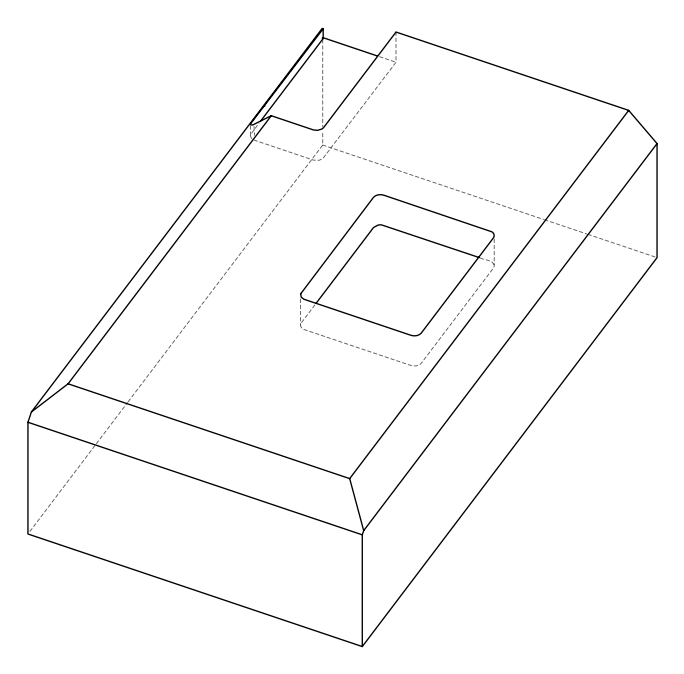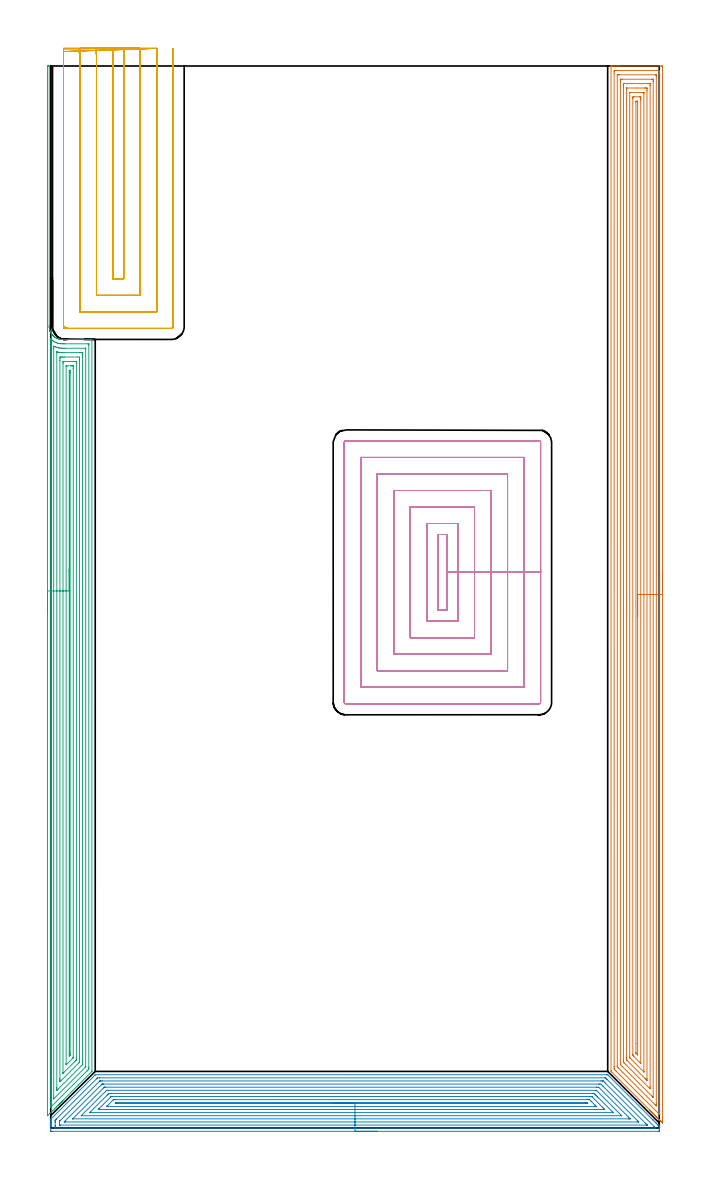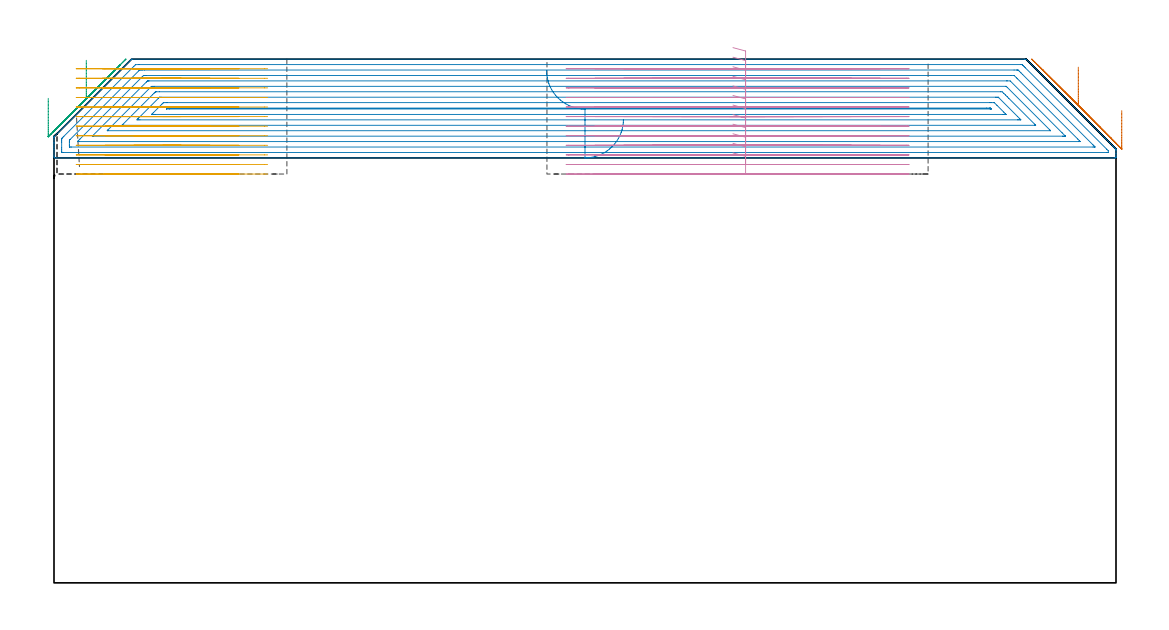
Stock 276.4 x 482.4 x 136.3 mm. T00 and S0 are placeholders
(PLAN: 5 operations, 1 tool changes, 149.8 min)
(1 AREA_MILL | FG_CHAMFER_SURFACE | UGT0205_001 | 34 min | 131676 mm3)
(2 AREA_MILL_1 | FG_CHAMFER_SURFACE_1 | UGT0205_001 | 20.84 min | 86689 mm3)
(3 AREA_MILL_2 | FG_CHAMFER_SURFACE_2 | UGT0205_001 | 23.15 min | 87666 mm3)
(4 MILL_RECTANGULAR_POCKET | POCKET_RECTANGULAR_STRAIGHT | NXT0201_013 | Follow Part, ap 2.5, ae 75% | 42.42 min | 382979 mm3)
(5 MILL_SLOT | SLOT_PARTIAL_RECTANGULAR | NXT0201_013 | Follow Part, ap 2.5, ae 75% | 29.41 min | 205428 mm3)
(TOOL UGT0205_001 | Chamfer Mill 20 x 3 x 45 deg. | D20 FL50 Z2)
(TOOL NXT0201_013 | ENDMILL 10mm | D10 FL30 Z4)
(OP 1 AREA_MILL)
G17 G21 G94 G90
T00 M6
G54
G17 G0 G90 X277.9 Y252.35 S1061 M3
G43 Z146.3 H0
Z122.9
G94 G1 Y252.312 Z122.028 F250.
Y252.198 Z121.164
Y252.009 Z120.312
Y251.747 Z119.48
Y251.413 Z118.674
Y251.01 Z117.9
Y250.542 Z117.164
Y250.01 Z116.472
Y249.421 Z115.829
Y248.778 Z115.24
Y248.086 Z114.708
Y247.35 Z114.24
Y246.576 Z113.837
Y245.77 Z113.503
Y244.938 Z113.241
Y244.087 Z113.052
Y243.222 Z112.938
Y242.35 Z112.9
Y2.535
X277.895 Y2.323 Z112.903
X277.893 Y2.318 Z112.904
X277.876 Y2.323 Z112.922
X277.462 Y2.738 Z113.338
X277.327 Y2.872 Z113.47
X277.281 Y2.919 Z113.518
X277.077 Y3.123 Z113.722
X277.03 Y3.169 Z113.767
X276.983 Y3.217 Z113.816
X276.781 Y3.418 Z114.018
X276.733 Y3.465 Z114.064
X276.685 Y3.514 Z114.114
X276.486 Y3.714 Z114.313
X276.437 Y3.762 Z114.36
X276.387 Y3.812 Z114.412
X276.19 Y4.009 Z114.609
X276.14 Y4.059 Z114.657
X276.09 Y4.11 Z114.709
X275.894 Y4.305 Z114.905
X275.843 Y4.355 Z114.954
X275.792 Y4.408 Z115.007
X275.599 Y4.601 Z115.2
X275.547 Y4.652 Z115.25
X275.494 Y4.706 Z115.305
X275.303 Y4.896 Z115.496
X275.25 Y4.949 Z115.547
X275.196 Y5.003 Z115.603
X275.007 Y5.192 Z115.791
X274.953 Y5.245 Z115.844
X274.898 Y5.301 Z115.901
X274.712 Y5.488 Z116.087
X274.656 Y5.542 Z116.14
X274.601 Y5.599 Z116.198
X274.416 Y5.783 Z116.383
X274.36 Y5.839 Z116.437
X274.303 Y5.897 Z116.496
X274.121 Y6.079 Z116.678
X274.063 Y6.136 Z116.734
X274.005 Y6.195 Z116.794
X273.825 Y6.375 Z116.974
X273.766 Y6.432 Z117.03
X273.707 Y6.492 Z117.092
X273.529 Y6.67 Z117.27
X273.47 Y6.729 Z117.327
X273.409 Y6.79 Z117.39
X273.234 Y6.966 Z117.565
X273.173 Y7.026 Z117.624
X273.112 Y7.088 Z117.687
X272.941 Y7.258 Z117.858
X272.876 Y7.322 Z117.92
X272.814 Y7.386 Z117.985
X272.642 Y7.557 Z118.157
X272.579 Y7.619 Z118.217
X272.516 Y7.684 Z118.283
X272.347 Y7.853 Z118.452
X272.283 Y7.916 Z118.514
X272.218 Y7.981 Z118.581
X272.051 Y8.148 Z118.748
X271.986 Y8.212 Z118.811
X254.689 Y25.51 Z136.11
X254.563 Y25.638 Z136.236
X254.506 Y25.699 Z136.292
X254.5 Y26.147 Z136.3
Y482.228
X254.503 Y482.39 Z136.288
X254.547 Y482.394 Z136.244
X254.941 Y482.4 Z135.858
X255.278 Z135.522
X255.963 Z134.832
X257.196 Z133.601
X257.744 Z133.051
X258.36 Z132.435
X277.327 Z113.471
X277.602 Y482.398 Z113.195
X277.892 Y482.39 Z112.906
X277.899 Y482.1 Z112.899
X277.9 Y242.35 Z112.9
X276.486 Z114.314
X276.485 Y6.443 Z114.315
X276.484 Y6.394 Z114.316
X276.479 Y6.296 Z114.321
X276.471 Y6.19 Z114.329
X276.437 Y6.221 Z114.363
X276.159 Y6.492 Z114.641
X268.563 Y14.086 Z122.237
X256.853 Y25.797 Z133.947
X256.505 Y26.147 Z134.295
X255.963 Y26.698 Z134.837
X255.921 Y27.041 Z134.879
X255.918 Y27.086 Z134.882
X255.914 Y27.934 Z134.886
Y27.983
Y479.15
X255.918 Y479.994 Z134.882
X255.92 Y480.037 Z134.88
X255.963 Y480.39 Z134.837
X256.452 Y480.398 Z134.348
X256.853 Y480.399 Z133.947
X257.34 Y480.4 Z133.46
X275.547 Y480.399 Z115.253
X276.035 Y480.397 Z114.765
X276.437 Y480.39 Z114.363
X276.479 Y479.994 Z114.321
X276.482 Y479.949 Z114.318
X276.486 Y479.101 Z114.314
Y479.052
Y242.35
X275.072 Z115.728
X275.071 Y10.959 Z115.729
X275.07 Y10.544 Z115.73
X275.066 Y10.066 Z115.734
X275.065 Y10.049 Z115.735
X275.039 Y10.066 Z115.761
X274.656 Y10.444 Z116.144
X259.793 Y25.306 Z131.007
X257.744 Y27.355 Z133.056
X257.455 Y27.645 Z133.345
X257.384 Y27.719 Z133.416
X257.349 Y27.758 Z133.451
X257.335 Y27.776 Z133.465
X257.334 Y27.796 Z133.466
X257.331 Y27.934 Z133.469
X257.329 Y28.35 Z133.471
Y478.208
X257.33 Y478.312 Z133.47
X257.333 Y478.363 Z133.467
X257.335 Y478.382 Z133.465
X257.361 Y478.39 Z133.439
X257.554 Y478.398 Z133.246
X257.744 Y478.399 Z133.056
X258.442 Y478.4 Z132.358
X274.656 Y478.399 Z116.144
X274.848 Y478.397 Z115.952
X274.976 Y478.392 Z115.824
X275.065 Y478.387 Z115.735
X275.067 Y478.346 Z115.733
X275.069 Y478.208 Z115.731
X275.071 Y477.791 Z115.729
X275.072 Y242.35 Z115.728
X273.657 Z117.143
Y14.199
X273.656 Y14.033 Z117.144
X273.655 Y13.949 Z117.145
X273.652 Y13.911 Z117.148
X273.651 Y13.909 Z117.149
X273.637 Y13.921 Z117.163
X273.016 Y14.533 Z117.784
X272.876 Y14.672 Z117.924
X259.615 Y27.934 Z131.185
X259.524 Y28.027 Z131.276
X258.75 Y28.827 Z132.05
X258.743 Y29.611 Z132.057
Y29.721
Y475.527
X258.745 Y476.309 Z132.055
X258.747 Y476.363 Z132.053
X258.749 Y476.385 Z132.051
X258.764 Y476.39 Z132.036
X258.872 Y476.394 Z131.928
X259.089 Y476.398 Z131.711
X259.524 Y476.4 Z131.276
X272.876 Z117.924
X273.319 Y476.398 Z117.481
X273.53 Y476.395 Z117.27
X273.634 Y476.39 Z117.166
X273.651 Y476.387 Z117.149
X273.653 Y476.37 Z117.147
X273.655 Y476.331 Z117.145
X273.657 Y475.637 Z117.143
Y475.527
Y242.35
X272.243 Z118.557
Y18.742
X272.241 Y18.107 Z118.559
X272.239 Y17.853 Z118.561
X272.237 Y17.781 Z118.563
X272.082 Y17.923 Z118.718
X271.986 Y18.014 Z118.814
X271.892 Y18.107 Z118.908
X261.171 Y28.827 Z129.629
X260.414 Y29.587 Z130.386
X260.284 Y29.721 Z130.516
X260.164 Y29.855 Z130.636
X260.161 Y29.974 Z130.639
X260.158 Y30.614 Z130.642
X260.157 Y30.872 Z130.643
Y473.105
X260.158 Y473.741 Z130.642
X260.16 Y473.996 Z130.64
X260.164 Y474.256 Z130.636
X260.174 Y474.39 Z130.626
X260.25 Y474.393 Z130.55
X260.414 Y474.397 Z130.386
X260.648 Y474.4 Z130.152
X271.329 Z119.471
X271.986 Y474.398 Z118.814
X272.224 Y474.395 Z118.576
X272.237 Y474.384 Z118.563
X272.239 Y474.38 Z118.561
X272.243 Y473.741 Z118.557
Y473.483
Y242.35
X270.829 Z119.971
Y22.574
X270.827 Y21.95 Z119.973
X270.823 Y21.68 Z119.977
X270.822 Y21.644 Z119.978
X270.815 Z119.985
X270.772 Y21.68 Z120.028
X270.206 Y22.242 Z120.594
X269.874 Y22.574 Z120.926
X261.834 Y30.614 Z128.966
X261.714 Y30.739 Z129.086
X261.62 Y30.84 Z129.18
X261.578 Y30.893 Z129.222
X261.577 Y30.928 Z129.223
X261.573 Y31.238 Z129.227
X261.571 Y31.508 Z129.229
Y32.133
Y471.954
X261.572 Y472.267 Z129.228
X261.574 Y472.345 Z129.226
X261.578 Y472.381 Z129.222
X261.581 Y472.39 Z129.219
X261.602 Y472.392 Z129.198
X261.751 Y472.398 Z129.049
X266.201 Y472.4 Z124.599
X269.761 Z121.039
X270.206 Y472.399 Z120.594
X270.655 Y472.397 Z120.145
X270.798 Y472.39 Z120.002
X270.822 Y472.381 Z119.978
X270.824 Y472.333 Z119.976
X270.827 Y472.223 Z119.973
X270.828 Y471.954 Z119.972
X270.829 Y471.328 Z119.971
Y242.35
X269.415 Z121.385
X269.414 Y25.749 Z121.386
X269.413 Y25.616 Z121.387
X269.411 Y25.51 Z121.389
X269.409 Y25.493 Z121.391
X269.408 Z121.392
X269.397 Y25.502 Z121.403
X269.315 Y25.582 Z121.485
X263.39 Y31.508 Z127.41
X263.084 Y31.816 Z127.716
X263.015 Y31.891 Z127.785
X262.999 Y31.909 Z127.801
X262.992 Y31.971 Z127.808
X262.989 Y32.102 Z127.811
X262.986 Y32.301 Z127.814
Y470.167
Y470.265
X262.99 Y470.365 Z127.81
X262.992 Y470.387 Z127.808
X262.999 Y470.391 Z127.801
X263.027 Y470.396 Z127.773
X263.084 Y470.398 Z127.716
X263.743 Y470.4 Z127.057
X269.085 Y470.399 Z121.715
X269.315 Y470.393 Z121.485
X269.391 Y470.39 Z121.409
X269.408 Y470.379 Z121.392
X269.411 Y470.333 Z121.389
X269.413 Y470.267 Z121.387
X269.414 Y470.167 Z121.386
X269.415 Y470.068 Z121.385
Y242.35
X268.001 Z122.799
X268. Y29.721 Z122.8
X267.999 Y29.447 Z122.801
X267.997 Y29.399 Z122.803
X267.994 Y29.365 Z122.806
X267.928 Y29.427 Z122.872
X267.626 Y29.721 Z123.174
X264.865 Y32.482 Z125.935
X264.462 Y32.893 Z126.338
X264.415 Y32.944 Z126.385
X264.407 Y33.015 Z126.393
X264.402 Y33.139 Z126.398
X264.4 Y33.294 Z126.4
Y467.487
X264.402 Y467.952 Z126.398
X264.407 Y468.38 Z126.393
X264.846 Y468.4 Z125.954
X264.865 Z125.935
X267.535 Y468.399 Z123.265
X267.993 Y468.38 Z122.807
X267.998 Y467.915 Z122.802
X268. Y467.487 Z122.8
Y467.02
X268.001 Y242.35 Z122.799
X266.586 Z124.214
X266.585 Y33.412 Z124.215
X266.584 Y33.355 Z124.216
X266.58 Y33.294 Z124.22
X266.573 Y33.232 Z124.227
X266.557 Y33.242 Z124.243
X266.55 Y33.248 Z124.25
X266.502 Y33.294 Z124.298
X266.128 Y33.669 Z124.672
X266.056 Y33.742 Z124.744
X265.911 Y33.893 Z124.889
X265.821 Y33.989 Z124.979
X265.818 Y34.032 Z124.982
X265.815 Y34.128 Z124.985
X265.814 Y38.445 Z124.986
Y466.088
X265.816 Y466.282 Z124.984
X265.82 Y466.377 Z124.98
X265.822 Y466.391 Z124.978
X265.829 Y466.394 Z124.971
X265.851 Y466.397 Z124.949
X265.948 Y466.399 Z124.852
X266.503 Y466.394 Z124.297
X266.567 Y466.39 Z124.233
X266.58 Y466.387 Z124.22
X266.582 Y466.371 Z124.218
X266.584 Y466.325 Z124.216
X266.586 Y466.136 Z124.214
Y242.35
Y241.478 Z124.252
Y240.614 Z124.366
Y239.762 Z124.554
Y238.93 Z124.817
Y238.124 Z125.151
Y237.35 Z125.553
Y236.614 Z126.022
Y235.922 Z126.553
Y235.279 Z127.143
Y234.69 Z127.786
Y234.159 Z128.478
Y233.69 Z129.214
Y233.287 Z129.988
Y232.953 Z130.794
Y232.691 Z131.626
Y232.502 Z132.477
Y232.388 Z133.342
Y232.35 Z134.214
G0 Z146.3
M5
M2
(OP 2 AREA_MILL_1)
G17 G21 G94 G90
T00 M6
G54
G17 G0 G90 X148.2 Y-1.5 S1061 M3
G43 Z146.3 H0
Z120.6
G94 G1 X148.162 Z119.728 F250.
X148.048 Z118.864
X147.859 Z118.012
X147.597 Z117.18
X147.263 Z116.374
X146.86 Z115.6
X146.392 Z114.864
X145.86 Z114.172
X145.271 Z113.529
X144.628 Z112.94
X143.936 Z112.409
X143.2 Z111.94
X142.426 Z111.537
X141.62 Z111.203
X140.788 Z110.941
X139.936 Z110.752
X139.072 Z110.638
X138.2 Z110.6
X0.619 Y-1.499 Z110.601
X0.138 Y-1.494 Z110.603
X0.009 Y-1.491 Z110.605
X0. Y-1.019 Z111.077
Y0.748 Z112.842
Y1.291 Z113.388
Y1.631 Z113.727
Y2.175 Z114.271
Y2.515 Z114.61
Y3.195 Z115.294
Y3.84 Z115.939
X0.001 Y3.944 Z116.043
X0.01 Y3.999 Z116.096
X0.06 Y4.061 Z116.159
X12.209 Y16.209 Z128.308
X19.936 Y23.937 Z136.035
X20.168 Y24.161 Z136.259
X20.19 Y24.178 Z136.277
X20.262 Y24.193 Z136.293
X20.273 Y24.196 Z136.296
X252.553 Y24.2 Z136.3
X253. Y24.196 Z136.288
X253.031 Y24.169 Z136.266
X253.04 Y24.161 Z136.259
X261.972 Y15.228 Z127.327
X273.509 Y3.693 Z115.789
X273.614 Y3.587 Z115.686
X273.697 Y3.503 Z115.603
X273.804 Y3.398 Z115.494
X274.244 Y2.956 Z115.056
X274.687 Y2.515 Z114.611
X274.888 Y2.313 Z114.411
X274.959 Y2.241 Z114.341
X275.571 Y1.631 Z113.727
X275.653 Y1.547 Z113.647
X275.781 Y1.419 Z113.518
X275.865 Y1.337 Z113.433
X275.944 Y1.256 Z113.355
X276.079 Y1.121 Z113.22
X276.16 Y1.042 Z113.138
X276.236 Y0.965 Z113.064
X276.377 Y0.82 Z112.919
X276.396 Y0.793 Z112.891
X276.399 Y0.748 Z112.846
X276.4 Y0.714 Z112.812
Y0.475 Z112.575
Y-0.34 Z111.76
Y-1.019 Z111.076
Y-1.358 Z110.738
X276.397 Y-1.491 Z110.605
X276.228 Y-1.496 Z110.604
X275.985 Y-1.5 Z110.6
X138.2
Y-0.086 Z112.014
X2.354 Y-0.085 Z112.015
X2.017 Y-0.079 Z112.021
X2.01 Y0.03 Z112.13
X2.003 Y0.262 Z112.362
X2.001 Y0.748 Z112.848
X2. Y1.148 Z113.248
Y2.515 Z114.615
Y2.915 Z115.015
X2.004 Y3.398 Z115.498
X2.007 Y3.498 Z115.598
X2.01 Y3.546 Z115.646
X2.039 Y3.58 Z115.68
X2.127 Y3.673 Z115.773
X2.405 Y3.955 Z116.055
X2.569 Y4.12 Z116.22
X20.783 Y22.332 Z134.432
X21.166 Y22.711 Z134.811
X21.232 Y22.771 Z134.871
X22.06 Y22.781 Z134.881
X22.115
X251.711 Y22.785 Z134.885
X251.921 Y22.78 Z134.88
X251.943 Y22.779 Z134.879
X251.988 Y22.75 Z134.85
X252.129 Y22.615 Z134.715
X252.302 Y22.446 Z134.546
X252.553 Y22.197 Z134.297
X252.798 Y21.952 Z134.052
X273.995 Y0.756 Z112.856
X274.39 Y0.357 Z112.457
Y-0.053 Z112.047
X274.381 Y-0.08 Z112.02
X274.362 Y-0.081 Z112.019
X274.311 Y-0.084 Z112.016
X274.205 Y-0.085 Z112.015
X273.995 Y-0.086 Z112.014
X138.2
Y1.328 Z113.428
X4.498 Y1.329 Z113.429
X4.192 Y1.33 Z113.43
X4.09 Y1.332 Z113.432
X4.018 Y1.335 Z113.435
X4.01 Y1.442 Z113.542
X4.003 Y1.631 Z113.731
X4. Y1.821 Z113.921
Y2.515 Z114.615
Y2.704 Z114.804
X4.003 Y2.895 Z114.995
X4.008 Y3.021 Z115.121
X4.015 Y3.104 Z115.204
X4.041 Y3.133 Z115.233
X4.192 Y3.293 Z115.393
X22.06 Y21.16 Z133.26
X22.227 Y21.316 Z133.416
X22.286 Y21.36 Z133.46
X22.356 Y21.362 Z133.462
X22.653 Y21.366 Z133.466
X22.953 Y21.367 Z133.467
X23.545
X249.873 Y21.371 Z133.471
X250.462 Y21.37 Z133.47
X250.767 Y21.367 Z133.467
X250.867 Y21.364 Z133.464
X250.937 Y21.352 Z133.452
X250.995 Y21.297 Z133.397
X251.23 Y21.069 Z133.169
X251.66 Y20.641 Z132.741
X252.116 Y20.185 Z132.285
X270.421 Y1.88 Z113.98
X270.667 Y1.631 Z113.731
X270.905 Y1.384 Z113.484
X270.948 Y1.334 Z113.434
X270.91 Y1.332 Z113.432
X270.829 Y1.33 Z113.43
X270.727 Y1.329 Z113.429
X270.421 Y1.328 Z113.428
X138.2
Y2.743 Z114.843
X6.642
X6.307 Y2.744 Z114.844
X6.221 Y2.745 Z114.845
X6.144 Y2.749 Z114.849
X6.112 Y2.752 Z114.852
X6.131 Y2.773 Z114.873
X6.265 Y2.914 Z115.014
X6.365 Y3.016 Z115.116
X6.747 Y3.398 Z115.498
X22.953 Y19.604 Z131.704
X23.249 Y19.893 Z131.993
X23.292 Y19.931 Z132.031
X23.316 Y19.946 Z132.046
X23.353 Y19.948 Z132.048
X23.517 Y19.951 Z132.051
X23.847 Y19.953 Z132.053
X24.081
X248.98 Y19.956 Z132.056
X249.212
X249.873 Y19.95 Z132.05
X250.543 Y19.302 Z131.402
X250.767 Y19.083 Z131.183
X266.452 Y3.398 Z115.498
X266.848 Y3. Z115.1
X267.057 Y2.782 Z114.882
X267.077 Y2.749 Z114.849
X267.01 Y2.747 Z114.847
X266.848 Y2.745 Z114.845
X266.617 Y2.743 Z114.843
X138.2
Y4.157 Z116.257
X10.319
X10.067 Y4.16 Z116.26
X9.996 Y4.163 Z116.263
X9.973 Y4.165 Z116.265
X9.978 Y4.172 Z116.272
X10.022 Y4.221 Z116.321
X10.08 Y4.282 Z116.382
X24.033 Y18.234 Z130.334
X24.222 Y18.418 Z130.518
X24.327 Y18.517 Z130.617
X24.354 Y18.532 Z130.632
X24.415 Y18.535 Z130.635
X24.496 Y18.537 Z130.637
X24.618 Y18.539 Z130.639
X24.74
X247.961 Y18.542 Z130.642
X248.087
X248.861 Y18.536 Z130.636
X248.98 Y18.422 Z130.522
X262.381 Y5.021 Z117.121
X263.116 Y4.282 Z116.382
X263.218 Y4.175 Z116.275
X263.225 Y4.168 Z116.268
X263.188 Y4.164 Z116.264
X263.054 Y4.16 Z116.26
X262.886 Y4.158 Z116.258
X262.633 Y4.157 Z116.257
X262.507
X138.2
Y5.571 Z117.671
X14.019 Y5.572 Z117.672
X13.941 Y5.574 Z117.674
X13.845 Y5.578 Z117.678
X13.907 Y5.653 Z117.753
X13.95 Y5.701 Z117.801
X14.019 Y5.772 Z117.872
X24.9 Y16.651 Z128.751
X25.27 Y17.011 Z129.111
X25.399 Y17.118 Z129.218
X25.633 Y17.121 Z129.221
X26.049 Y17.124 Z129.224
X247.724 Y17.128 Z129.228
X247.784 Y17.125 Z129.225
X247.81 Y17.122 Z129.222
X247.859 Y17.081 Z129.181
X248.087 Y16.865 Z128.965
X259.18 Y5.771 Z117.871
X259.294 Y5.652 Z117.752
X259.363 Y5.575 Z117.675
X259.358 Y5.574 Z117.674
X259.289 Y5.572 Z117.672
X138.2 Y5.571 Z117.671
Y6.985 Z119.085
X18.432 Y6.986 Z119.086
X17.738 Y6.992 Z119.092
X17.704 Y6.996 Z119.096
X17.726 Y7.022 Z119.122
X17.778 Y7.078 Z119.178
X17.858 Y7.161 Z119.261
X17.958 Y7.261 Z119.361
X25.633 Y14.936 Z127.036
X26.053 Y15.353 Z127.453
X26.213 Y15.51 Z127.61
X26.344 Y15.634 Z127.734
X26.427 Y15.704 Z127.804
X26.527 Y15.708 Z127.808
X26.586 Y15.709 Z127.809
X27.42 Y15.71 Z127.81
X246.354 Y15.714 Z127.814
X246.768 Y15.707 Z127.807
X247.193 Y15.302 Z127.402
X247.617 Y14.884 Z126.984
X248.087 Y14.416 Z126.516
X248.502 Y14.001 Z126.101
X255.234 Y7.269 Z119.369
X255.412 Y7.086 Z119.186
X255.479 Y7.015 Z119.115
X255.499 Y6.992 Z119.092
X255.477 Y6.99 Z119.09
X255.396 Y6.988 Z119.088
X255.234 Y6.986 Z119.086
X255.18 Y6.985 Z119.085
X138.2
Y8.4 Z120.5
X22.363
X22.06 Y8.401 Z120.501
X21.757 Y8.404 Z120.504
X21.573 Y8.406 Z120.506
X21.746 Y8.592 Z120.692
X21.848 Y8.699 Z120.799
X21.953 Y8.806 Z120.906
X22.06 Y8.913 Z121.013
X27.148 Y14.001 Z126.101
X27.285 Y14.134 Z126.234
X27.42 Y14.264 Z126.364
X27.461 Y14.289 Z126.389
X27.495 Y14.292 Z126.392
X27.569 Y14.294 Z126.394
X27.717 Y14.296 Z126.396
X28.015
X245.104 Y14.3 Z126.4
X245.406 Y14.298 Z126.398
X245.709 Y14.295 Z126.395
X245.745 Y14.293 Z126.393
X245.766 Y14.278 Z126.378
X245.809 Y14.24 Z126.34
X245.892 Y14.16 Z126.26
X250.767 Y9.287 Z121.387
X251.352 Y8.699 Z120.799
X251.543 Y8.504 Z120.604
X251.609 Y8.433 Z120.533
X251.631 Y8.406 Z120.506
X251.575 Y8.405 Z120.505
X251.373 Y8.402 Z120.502
X251.07 Y8.4 Z120.5
X250.767
X138.2
Y9.814 Z121.914
X26.293
X25.925 Y9.815 Z121.915
X25.633 Y9.818 Z121.918
X25.446 Y9.821 Z121.921
X25.545 Y9.944 Z122.044
X25.565 Y9.967 Z122.067
X25.633 Y10.037 Z122.137
X25.849 Y10.253 Z122.353
X28.07 Y12.474 Z124.574
X28.313 Y12.715 Z124.815
X28.455 Y12.847 Z124.947
X28.496 Y12.875 Z124.975
X28.556 Y12.878 Z124.978
X29.207 Y12.881 Z124.981
X29.445 Y12.882 Z124.982
X243.62 Y12.886 Z124.986
X243.854 Y12.885 Z124.985
X244.513 Y12.879 Z124.979
X244.724 Y12.868 Z124.968
X245.406 Y12.198 Z124.298
X247.193 Y10.411 Z122.511
X247.562 Y10.038 Z122.138
X247.74 Y9.855 Z121.955
X247.771 Y9.819 Z121.919
X247.749 Y9.817 Z121.917
X247.697 Y9.816 Z121.916
X247.193 Y9.814 Z121.914
X246.96
X138.2
Y11.228 Z123.328
X30.1
X29.327 Y11.232 Z123.332
X29.322 Y11.234 Z123.334
X29.308 Y11.25 Z123.35
X29.402 Y11.35 Z123.45
X29.479 Y11.424 Z123.524
X29.511 Y11.453 Z123.553
X29.624 Y11.461 Z123.561
X29.862 Y11.466 Z123.566
X29.982 Y11.467 Z123.567
X242.726 Y11.472 Z123.572
X243.498 Y11.471 Z123.571
X243.62 Y11.468 Z123.568
X243.658 Y11.465 Z123.565
X243.683 Y11.459 Z123.559
X243.707 Y11.439 Z123.539
X243.802 Y11.35 Z123.45
X243.863 Y11.288 Z123.388
X243.906 Y11.239 Z123.339
X243.907 Y11.235 Z123.335
X243.9 Y11.232 Z123.332
X243.866 Y11.23 Z123.33
X243.743 Y11.228 Z123.328
X243.62
X138.2
X137.328 Z123.366
X136.464 Z123.48
X135.612 Z123.669
X134.78 Z123.931
X133.974 Z124.265
X133.2 Z124.668
X132.464 Z125.137
X131.772 Z125.668
X131.129 Z126.257
X130.54 Z126.9
X130.008 Z127.592
X129.54 Z128.328
X129.137 Z129.102
X128.803 Z129.908
X128.541 Z130.74
X128.352 Z131.592
X128.238 Z132.456
X128.2 Z133.328
G0 Z146.3
M5
M2
(OP 3 AREA_MILL_2)
G17 G21 G94 G90
T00 M6
G54
G17 G0 G90 X-1.5 Y233.95 S1061 M3
G43 Z146.3 H0
Z126.1
G94 G1 Y233.988 Z125.228 F250.
Y234.102 Z124.364
Y234.291 Z123.512
Y234.553 Z122.68
Y234.887 Z121.874
Y235.29 Z121.1
Y235.758 Z120.364
Y236.29 Z119.672
Y236.879 Z119.029
Y237.522 Z118.44
Y238.214 Z117.908
Y238.95 Z117.44
Y239.724 Z117.037
Y240.53 Z116.703
Y241.362 Z116.441
Y242.213 Z116.252
Y243.078 Z116.138
Y243.95 Z116.1
Y482.219
X-1.497 Y482.335 Z116.103
X-1.493 Y482.39 Z116.106
X-1.242 Y482.4 Z116.357
X-1.004 Z116.596
X-0.851 Y482.398 Z116.742
X-0.703 Y482.39 Z116.888
X-0.7 Y482.219 Z116.9
X-0.699 Y364.601
X-0.695 Y364.089 Z116.901
Y364.03 Z116.903
X-0.692 Y363.819
X-0.689 Y363.755 Z116.905
X-0.687 Y363.707 Z116.907
X-0.683 Y363.676 Z116.91
X-0.661 Y363.477 Z116.929
X-0.641 Y363.259 Z116.955
X-0.566 Y362.813 Z117.032
X-0.453 Y362.364 Z117.144
X-0.361 Y362.081 Z117.237
X-0.323 Y361.967 Z117.274
X-0.309 Y361.92 Z117.29
X-0.306 Y361.911 Z117.294
X-0.245 Y361.755 Z117.354
X-0.196 Y361.644 Z117.403
X-0.173 Y361.594 Z117.424
X-0.135 Y361.52 Z117.461
X-0.029 Y361.307 Z117.569
X0.128 Y361.026 Z117.727
X0.299 Y360.775 Z117.894
X0.391 Y360.637 Z117.987
X0.411 Y360.606 Z118.008
X0.509 Y360.477 Z118.109
X0.588 Y360.375 Z118.187
X0.684 Y360.251 Z118.28
X0.72 Y360.203 Z118.318
X0.74 Y360.179 Z118.339
X0.78 Y360.132 Z118.379
X0.921 Y359.994 Z118.52
X0.977 Y359.941 Z118.573
X1.038 Y359.881 Z118.636
X1.184 Y359.738 Z118.783
X1.201 Y359.723 Z118.8
X1.27 Y359.666 Z118.866
X1.614 Y359.373 Z119.211
X1.731 Y359.285 Z119.33
X1.792 Y359.239 Z119.392
X2.145 Y359.02 Z119.743
X2.506 Y358.823 Z120.105
X2.949 Y358.626 Z120.547
X3.072 Y358.582 Z120.669
X3.236 Y358.524 Z120.83
X3.401 Y358.465 Z120.997
X3.656 Y358.391 Z121.255
X3.813 Y358.345 Z121.412
X4.053 Y358.3 Z121.651
X4.294 Y358.263 Z121.892
X4.74 Y358.221 Z122.338
X5.187 Y358.204 Z122.785
X18.023 Y358.2 Z135.618
X18.275 Z135.87
X18.457 Y358.199 Z136.052
X18.696 Y358.19 Z136.29
X18.7 Y357.943 Z136.3
Y25.798
X18.695 Y25.705 Z136.291
X18.529 Y25.527 Z136.126
X12.558 Y19.558 Z130.158
X5.522 Y12.52 Z123.118
X5.388 Y12.387 Z122.985
X5.218 Y12.217 Z122.816
X5.082 Y12.08 Z122.678
X4.941 Y11.939 Z122.538
X4.786 Y11.784 Z122.383
X4.642 Y11.64 Z122.237
X4.494 Y11.492 Z122.091
X4.353 Y11.352 Z121.951
X4.202 Y11.2 Z121.797
X4.046 Y11.045 Z121.644
X3.92 Y10.919 Z121.518
X3.762 Y10.76 Z121.357
X3.599 Y10.598 Z121.197
X3.487 Y10.486 Z121.085
X3.323 Y10.32 Z120.917
X2.602 Y9.602 Z120.202
X2.259 Y9.257 Z119.855
X1.662 Y8.661 Z119.261
X0.977 Y7.977 Z118.576
X-0.424 Y6.575 Z117.175
X-1.321 Y5.681 Z116.279
X-1.493 Y5.519 Z116.106
X-1.5 Y5.696 Z116.1
Y243.95
X-0.086 Z117.514
X-0.085 Y358.391 Z117.515
X-0.083 Y358.485 Z117.517
X-0.08 Y358.528 Z117.52
X-0.079 Y358.53 Z117.521
X-0.065 Y358.521 Z117.535
X-0.027 Y358.488 Z117.573
X0.076 Y358.391 Z117.676
X0.426 Y358.06 Z118.026
X0.684 Y357.84 Z118.284
X1.11 Y357.497 Z118.71
X1.564 Y357.207 Z119.164
X2.17 Y356.88 Z119.77
X2.443 Y356.765 Z120.043
X2.845 Y356.602 Z120.445
X3.323 Y356.454 Z120.923
X3.527 Y356.395 Z121.127
X4.202 Y356.277 Z121.802
X4.556 Y356.243 Z122.156
X5.082 Y356.217 Z122.682
X5.47 Y356.207 Z123.07
X5.961 Y356.205 Z123.561
X6.354 Y356.204 Z123.954
X16.912 Y356.2 Z134.512
X17.194 Y356.197 Z134.794
X17.251 Y356.194 Z134.851
X17.274 Y356.191 Z134.874
X17.279 Y356.17 Z134.879
X17.281 Y356.101 Z134.881
X17.285 Y355.821 Z134.885
X17.286 Y355.708 Z134.886
X17.285 Y27.586 Z134.885
X17.281 Y26.808 Z134.881
X17.279 Y26.752 Z134.879
X17.232 Y26.692 Z134.832
X16.874 Y26.327 Z134.474
X16.516 Y25.966 Z134.116
X16.433 Y25.882 Z134.033
X0.121 Y9.571 Z117.721
X0.026 Y9.479 Z117.626
X-0.066 Y9.393 Z117.534
X-0.079 Y9.382 Z117.521
X-0.081 Y9.441 Z117.519
X-0.085 Y9.592 Z117.515
Y9.704
X-0.086 Y10.248 Z117.514
Y243.95
X1.328 Z118.928
X1.329 Y354.159 Z118.929
X1.33 Y354.814 Z118.93
X1.332 Y355.049 Z118.932
X1.335 Y355.131 Z118.935
X1.343 Y355.168 Z118.943
X2.107 Y354.814 Z119.707
X2.443 Y354.689 Z120.043
X2.634 Y354.62 Z120.234
X3.323 Y354.416 Z120.923
X3.8 Y354.329 Z121.4
X4.202 Y354.273 Z121.802
X4.779 Y354.228 Z122.379
X5.082 Y354.217 Z122.682
X5.68 Y354.206 Z123.28
X5.961 Y354.204 Z123.561
X6.562 Z124.162
X15.636 Y354.201 Z133.236
X15.728 Y354.199 Z133.328
X15.802 Y354.196 Z133.402
X15.849 Y354.191 Z133.449
X15.865 Y354.184 Z133.465
X15.866 Y354.158 Z133.466
X15.87 Y353.92 Z133.47
X15.871 Y353.682 Z133.471
Y27.913
X15.87 Y27.831 Z133.47
X15.867 Y27.791 Z133.467
X15.864 Y27.776 Z133.464
X15.851 Y27.759 Z133.451
X15.686 Y27.586 Z133.286
X15.661 Y27.56 Z133.261
X1.473 Y13.372 Z119.073
X1.38 Y13.281 Z118.98
X1.358 Y13.264 Z118.958
X1.335 Y13.248 Z118.935
X1.332 Y13.281 Z118.932
X1.33 Y13.316 Z118.93
X1.329 Y13.519 Z118.929
X1.328 Y243.95 Z118.928
X2.743 Z120.343
Y352.132
X2.745 Y352.427 Z120.345
X2.747 Y352.5 Z120.347
X2.749 Y352.525 Z120.349
X2.823 Y352.507 Z120.423
X2.996 Y352.464 Z120.596
X3.323 Y352.401 Z120.923
X4.058 Y352.279 Z121.658
X4.202 Y352.266 Z121.802
X5.003 Y352.212 Z122.603
X5.082 Y352.21 Z122.682
X5.891 Y352.204 Z123.491
X12.998 Y352.202 Z130.598
X13.812 Y352.199 Z131.412
X13.877 Y352.193 Z131.477
X14.45 Y352.132 Z132.05
X14.455 Y351.545 Z132.055
X14.457 Y350.344 Z132.057
Y30.268
X14.455 Y29.681 Z132.055
X14.451 Y29.374 Z132.051
X14.441 Y28.801 Z132.041
X14.129 Y28.48 Z131.729
X14.003 Y28.352 Z131.603
X13.877 Y28.226 Z131.477
X3.323 Y17.671 Z120.923
X2.917 Y17.269 Z120.517
X2.845 Y17.201 Z120.445
X2.75 Y17.113 Z120.35
X2.747 Y17.243 Z120.347
X2.744 Y17.445 Z120.344
X2.743 Y17.751 Z120.343
Y18.34
Y243.95
X4.157 Z121.757
Y348.556
X4.159 Y349.45 Z121.759
X4.16 Y349.493 Z121.76
X4.202 Y350.248 Z121.802
X4.296 Z121.896
X5.082 Y350.214 Z122.682
X5.215 Y350.209 Z122.815
X5.961 Y350.204 Z123.561
X6.099 Z123.699
X12.259 Y350.201 Z129.859
X12.998 Y350.192 Z130.598
X13.04 Y349.45 Z130.64
X13.041 Y349.406 Z130.641
X13.043 Y348.556 Z130.643
Y31.116
X13.04 Y30.268 Z130.64
X13.038 Y30.227 Z130.638
X12.998 Y29.808 Z130.598
X12.786 Y29.589 Z130.386
X12.575 Y29.374 Z130.175
X4.528 Y21.327 Z122.128
X4.362 Y21.165 Z121.962
X4.202 Y21.012 Z121.802
X4.164 Y21.327 Z121.764
X4.16 Y21.37 Z121.76
X4.157 Y22.221 Z121.757
Y22.267
Y243.95
X5.571 Z123.171
Y347.164
X5.573 Y347.662 Z123.173
X5.575 Y348.054 Z123.175
X5.578 Y348.181 Z123.178
X5.695 Y348.195 Z123.295
X5.961 Y348.199 Z123.561
X6.308 Y348.203 Z123.908
X10.707 Y348.202 Z128.307
X11.239 Y348.2 Z128.839
X11.593 Y348.196 Z129.193
X11.622 Y348.187 Z129.222
X11.624 Y348.164 Z129.224
X11.627 Y347.662 Z129.227
X11.629 Y347.265 Z129.229
X11.628 Y31.66 Z129.228
X11.624 Y31.162 Z129.224
X11.622 Y30.964 Z129.222
X11.615 Y30.875 Z129.215
X11.569 Y30.826 Z129.169
X11.239 Y30.487 Z128.839
X5.655 Y24.903 Z123.255
X5.624 Y24.877 Z123.224
X5.6 Y24.859 Z123.2
X5.577 Y24.847 Z123.177
X5.574 Y24.874 Z123.174
X5.573 Y24.903 Z123.173
X5.572 Y24.975 Z123.172
X5.571 Y25.3 Z123.171
Y243.95
X6.985 Z124.585
X6.986 Y345.874 Z124.586
X6.987 Y346.06 Z124.587
X6.99 Y346.153 Z124.59
X6.992 Y346.191 Z124.592
X7.072 Y346.194 Z124.672
X7.398 Y346.202 Z124.998
X9.156 Y346.203 Z126.756
X9.48 Y346.202 Z127.08
X10.039 Y346.199 Z127.639
X10.157 Y346.193 Z127.757
X10.208 Y346.183 Z127.808
X10.212 Y346.023 Z127.812
X10.213 Y345.874 Z127.813
X10.215 Y345.127 Z127.815
Y344.98
X10.214 Y32.203 Z127.814
X10.213 Y32.056 Z127.813
X10.21 Y31.963 Z127.81
X10.208 Y31.921 Z127.808
X10.176 Y31.885 Z127.776
X10.061 Y31.763 Z127.661
X9.915 Y31.613 Z127.515
X7.177 Y28.874 Z124.777
X7.09 Y28.79 Z124.69
X7.013 Y28.719 Z124.613
X6.995 Y28.703 Z124.595
X6.992 Y28.725 Z124.592
X6.99 Y28.795 Z124.59
X6.986 Y29.227 Z124.586
X6.985 Y29.374 Z124.585
Y243.95
X8.4 Z126.
Y343.394
X8.405 Y344.086 Z126.005
X8.407 Y344.179 Z126.007
X8.493 Y344.195 Z126.093
X8.6 Y344.198 Z126.2
X8.715 Y344.196 Z126.315
X8.787 Y344.193 Z126.387
X8.793 Y344.152 Z126.393
X8.796 Y344.086 Z126.396
X8.799 Y343.883 Z126.399
X8.8 Y343.191 Z126.4
Y342.988
Y33.844
X8.799 Y33.642 Z126.399
X8.793 Y32.95 Z126.393
X8.698 Y32.85 Z126.298
X8.6 Y32.749 Z126.2
X8.498 Y32.652 Z126.098
X8.432 Y32.591 Z126.032
X8.406 Y32.575 Z126.006
X8.404 Y32.611 Z126.004
X8.402 Y32.746 Z126.002
X8.4 Y32.95 Z126.
Y33.154
Y243.95
Y244.822 Z126.038
Y245.686 Z126.151
Y246.538 Z126.34
Y247.37 Z126.603
Y248.176 Z126.936
Y248.95 Z127.339
Y249.686 Z127.808
Y250.378 Z128.339
Y251.021 Z128.928
Y251.61 Z129.572
Y252.141 Z130.264
Y252.61 Z131.
Y253.013 Z131.773
Y253.347 Z132.579
Y253.609 Z133.411
Y253.798 Z134.263
Y253.912 Z135.128
Y253.95 Z136.
G0 Z146.3
M5
M2
(OP 4 MILL_RECTANGULAR_POCKET)
G17 G21 G94 G90
T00 M6
G54
G17 G0 G90 X176.705 Y235.2 S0 M3
G43 Z146.3 H0
Z139.3
G94 G1 X180. Z138.417 F250.
Y252.4 Z133.808
Y269.6 F500.
X175.8
Y235.2
X180.
Y252.4
X185.
Y274.6
X170.8
Y230.2
X185.
Y252.4
X192.5
Y282.1
X163.3
Y222.7
X192.5
Y252.4
X200.
Y289.6
X155.8
Y215.2
X200.
Y252.4
X207.5
Y297.1
X148.3
Y207.7
X207.5
Y252.4
X215.
Y304.6
X140.8
Y200.2
X215.
Y252.4
X222.5
Y311.4
G3 X221.8 Y312.1 R0.7
G1 X134.
G3 X133.3 Y311.4 R0.7
G1 Y193.4
G3 X134. Y192.7 R0.7
G1 X221.8
G3 X222.5 Y193.4 R0.7
G1 Y252.4
Y253.4
G0 X176.705 Y235.2 Z136.808
G1 X180. Z135.925 F250.
Y252.4 Z131.317
Y269.6 F500.
X175.8
Y235.2
X180.
Y252.4
X185.
Y274.6
X170.8
Y230.2
X185.
Y252.4
X192.5
Y282.1
X163.3
Y222.7
X192.5
Y252.4
X200.
Y289.6
X155.8
Y215.2
X200.
Y252.4
X207.5
Y297.1
X148.3
Y207.7
X207.5
Y252.4
X215.
Y304.6
X140.8
Y200.2
X215.
Y252.4
X222.5
Y311.4
G3 X221.8 Y312.1 R0.7
G1 X134.
G3 X133.3 Y311.4 R0.7
G1 Y193.4
G3 X134. Y192.7 R0.7
G1 X221.8
G3 X222.5 Y193.4 R0.7
G1 Y252.4
Y253.4
G0 X176.705 Y235.2 Z134.317
G1 X180. Z133.434 F250.
Y252.4 Z128.825
Y269.6 F500.
X175.8
Y235.2
X180.
Y252.4
X185.
Y274.6
X170.8
Y230.2
X185.
Y252.4
X192.5
Y282.1
X163.3
Y222.7
X192.5
Y252.4
X200.
Y289.6
X155.8
Y215.2
X200.
Y252.4
X207.5
Y297.1
X148.3
Y207.7
X207.5
Y252.4
X215.
Y304.6
X140.8
Y200.2
X215.
Y252.4
X222.5
Y311.4
G3 X221.8 Y312.1 R0.7
G1 X134.
G3 X133.3 Y311.4 R0.7
G1 Y193.4
G3 X134. Y192.7 R0.7
G1 X221.8
G3 X222.5 Y193.4 R0.7
G1 Y252.4
Y253.4
G0 X176.705 Y235.2 Z131.825
G1 X180. Z130.942 F250.
Y252.4 Z126.333
Y269.6 F500.
X175.8
Y235.2
X180.
Y252.4
X185.
Y274.6
X170.8
Y230.2
X185.
Y252.4
X192.5
Y282.1
X163.3
Y222.7
X192.5
Y252.4
X200.
Y289.6
X155.8
Y215.2
X200.
Y252.4
X207.5
Y297.1
X148.3
Y207.7
X207.5
Y252.4
X215.
Y304.6
X140.8
Y200.2
X215.
Y252.4
X222.5
Y311.4
G3 X221.8 Y312.1 R0.7
G1 X134.
G3 X133.3 Y311.4 R0.7
G1 Y193.4
G3 X134. Y192.7 R0.7
G1 X221.8
G3 X222.5 Y193.4 R0.7
G1 Y252.4
Y253.4
G0 X176.705 Y235.2 Z129.333
G1 X180. Z128.45 F250.
Y252.4 Z123.842
Y269.6 F500.
X175.8
Y235.2
X180.
Y252.4
X185.
Y274.6
X170.8
Y230.2
X185.
Y252.4
X192.5
Y282.1
X163.3
Y222.7
X192.5
Y252.4
X200.
Y289.6
X155.8
Y215.2
X200.
Y252.4
X207.5
Y297.1
X148.3
Y207.7
X207.5
Y252.4
X215.
Y304.6
X140.8
Y200.2
X215.
Y252.4
X222.5
Y311.4
G3 X221.8 Y312.1 R0.7
G1 X134.
G3 X133.3 Y311.4 R0.7
G1 Y193.4
G3 X134. Y192.7 R0.7
G1 X221.8
G3 X222.5 Y193.4 R0.7
G1 Y252.4
Y253.4
G0 X176.705 Y235.2 Z126.842
G1 X180. Z125.959 F250.
Y252.4 Z121.35
Y269.6 F500.
X175.8
Y235.2
X180.
Y252.4
X185.
Y274.6
X170.8
Y230.2
X185.
Y252.4
X192.5
Y282.1
X163.3
Y222.7
X192.5
Y252.4
X200.
Y289.6
X155.8
Y215.2
X200.
Y252.4
X207.5
Y297.1
X148.3
Y207.7
X207.5
Y252.4
X215.
Y304.6
X140.8
Y200.2
X215.
Y252.4
X222.5
Y311.4
G3 X221.8 Y312.1 R0.7
G1 X134.
G3 X133.3 Y311.4 R0.7
G1 Y193.4
G3 X134. Y192.7 R0.7
G1 X221.8
G3 X222.5 Y193.4 R0.7
G1 Y252.4
Y253.4
G0 X176.705 Y235.2 Z124.35
G1 X180. Z123.467 F250.
Y252.4 Z118.858
Y269.6 F500.
X175.8
Y235.2
X180.
Y252.4
X185.
Y274.6
X170.8
Y230.2
X185.
Y252.4
X192.5
Y282.1
X163.3
Y222.7
X192.5
Y252.4
X200.
Y289.6
X155.8
Y215.2
X200.
Y252.4
X207.5
Y297.1
X148.3
Y207.7
X207.5
Y252.4
X215.
Y304.6
X140.8
Y200.2
X215.
Y252.4
X222.5
Y311.4
G3 X221.8 Y312.1 R0.7
G1 X134.
G3 X133.3 Y311.4 R0.7
G1 Y193.4
G3 X134. Y192.7 R0.7
G1 X221.8
G3 X222.5 Y193.4 R0.7
G1 Y252.4
Y253.4
G0 X176.705 Y235.2 Z121.858
G1 X180. Z120.975 F250.
Y252.4 Z116.367
Y269.6 F500.
X175.8
Y235.2
X180.
Y252.4
X185.
Y274.6
X170.8
Y230.2
X185.
Y252.4
X192.5
Y282.1
X163.3
Y222.7
X192.5
Y252.4
X200.
Y289.6
X155.8
Y215.2
X200.
Y252.4
X207.5
Y297.1
X148.3
Y207.7
X207.5
Y252.4
X215.
Y304.6
X140.8
Y200.2
X215.
Y252.4
X222.5
Y311.4
G3 X221.8 Y312.1 R0.7
G1 X134.
G3 X133.3 Y311.4 R0.7
G1 Y193.4
G3 X134. Y192.7 R0.7
G1 X221.8
G3 X222.5 Y193.4 R0.7
G1 Y252.4
Y253.4
G0 X176.705 Y235.2 Z119.367
G1 X180. Z118.484 F250.
Y252.4 Z113.875
Y269.6 F500.
X175.8
Y235.2
X180.
Y252.4
X185.
Y274.6
X170.8
Y230.2
X185.
Y252.4
X192.5
Y282.1
X163.3
Y222.7
X192.5
Y252.4
X200.
Y289.6
X155.8
Y215.2
X200.
Y252.4
X207.5
Y297.1
X148.3
Y207.7
X207.5
Y252.4
X215.
Y304.6
X140.8
Y200.2
X215.
Y252.4
X222.5
Y311.4
G3 X221.8 Y312.1 R0.7
G1 X134.
G3 X133.3 Y311.4 R0.7
G1 Y193.4
G3 X134. Y192.7 R0.7
G1 X221.8
G3 X222.5 Y193.4 R0.7
G1 Y252.4
Y253.4
G0 X176.705 Y235.2 Z116.875
G1 X180. Z115.992 F250.
Y252.4 Z111.383
Y269.6 F500.
X175.8
Y235.2
X180.
Y252.4
X185.
Y274.6
X170.8
Y230.2
X185.
Y252.4
X192.5
Y282.1
X163.3
Y222.7
X192.5
Y252.4
X200.
Y289.6
X155.8
Y215.2
X200.
Y252.4
X207.5
Y297.1
X148.3
Y207.7
X207.5
Y252.4
X215.
Y304.6
X140.8
Y200.2
X215.
Y252.4
X222.5
Y311.4
G3 X221.8 Y312.1 R0.7
G1 X134.
G3 X133.3 Y311.4 R0.7
G1 Y193.4
G3 X134. Y192.7 R0.7
G1 X221.8
G3 X222.5 Y193.4 R0.7
G1 Y252.4
Y253.4
G0 X176.705 Y235.2 Z114.383
G1 X180. Z113.5 F250.
Y252.4 Z108.892
Y269.6 F500.
X175.8
Y235.2
X180.
Y252.4
X185.
Y274.6
X170.8
Y230.2
X185.
Y252.4
X192.5
Y282.1
X163.3
Y222.7
X192.5
Y252.4
X200.
Y289.6
X155.8
Y215.2
X200.
Y252.4
X207.5
Y297.1
X148.3
Y207.7
X207.5
Y252.4
X215.
Y304.6
X140.8
Y200.2
X215.
Y252.4
X222.5
Y311.4
G3 X221.8 Y312.1 R0.7
G1 X134.
G3 X133.3 Y311.4 R0.7
G1 Y193.4
G3 X134. Y192.7 R0.7
G1 X221.8
G3 X222.5 Y193.4 R0.7
G1 Y252.4
Y253.4
G0 X176.705 Y235.2 Z111.892
G1 X180. Z111.009 F250.
Y252.4 Z106.4
Y269.6 F500.
X175.8
Y235.2
X180.
Y252.4
X185.
Y274.6
X170.8
Y230.2
X185.
Y252.4
X192.5
Y282.1
X163.3
Y222.7
X192.5
Y252.4
X200.
Y289.6
X155.8
Y215.2
X200.
Y252.4
X207.5
Y297.1
X148.3
Y207.7
X207.5
Y252.4
X215.
Y304.6
X140.8
Y200.2
X215.
Y252.4
X222.5
Y311.4
G3 X221.8 Y312.1 R0.7
G1 X134.
G3 X133.3 Y311.4 R0.7
G1 Y193.4
G3 X134. Y192.7 R0.7
G1 X221.8
G3 X222.5 Y193.4 R0.7
G1 Y252.4
Y253.4
G0 Z146.3
M5
M2
(OP 5 MILL_SLOT)
G17 G21 G94 G90
T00 M6
G54
G17 G0 G90 X28.064 Y490.394 S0 M3
G43 Z146.3 H0
Z133.808
G94 G1 X28.255 Y487.4 F250.
G2 X28.3 Y485.971 R22.5 F500.
G1 Y385.7
X33.1
Y487.4
Y490.4 F250.
X20.446 Y490.386
X20.732 Y487.4
G2 X20.8 Y485.971 R15. F500.
G1 Y378.2
X40.6
Y487.4
Y490.4 F250.
X12.591 Y490.345
X13.163 Y487.4
G2 X13.3 Y485.971 R7.5 F500.
G1 Y370.7
X48.1
Y487.4
Y490.4 F250.
X5.8 Y488.971
Y485.971
Y364.5 F500.
G3 X8.164 Y363.2 R5.
G1 X54.8
G3 X55.6 Y364. R0.8
G1 Y487.4
Y490.4 F250.
G0 X28.064 Y490.394 Z131.317
G1 X28.255 Y487.4
G2 X28.3 Y485.971 R22.5 F500.
G1 Y385.7
X33.1
Y487.4
Y490.4 F250.
X20.446 Y490.386
X20.732 Y487.4
G2 X20.8 Y485.971 R15. F500.
G1 Y378.2
X40.6
Y487.4
Y490.4 F250.
X12.591 Y490.345
X13.163 Y487.4
G2 X13.3 Y485.971 R7.5 F500.
G1 Y370.7
X48.1
Y487.4
Y490.4 F250.
X5.8 Y488.971
Y485.971
Y364. F500.
G3 X5.853 Y363.713 R0.8
X6.474 Y363.21 R5.
G1 X6.536 Y363.193
X6.6 Y363.2
X54.8
G3 X55.6 Y364. R0.8
G1 Y487.4
Y490.4 F250.
G0 X28.064 Y490.394 Z128.825
G1 X28.255 Y487.4
G2 X28.3 Y485.971 R22.5 F500.
G1 Y385.7
X33.1
Y487.4
Y490.4 F250.
X20.446 Y490.386
X20.732 Y487.4
G2 X20.8 Y485.971 R15. F500.
G1 Y378.2
X40.6
Y487.4
Y490.4 F250.
X12.591 Y490.345
X13.163 Y487.4
G2 X13.3 Y485.971 R7.5 F500.
G1 Y370.7
X48.1
Y487.4
Y490.4 F250.
X5.8 Y488.971
Y485.971
Y364. F500.
G3 X6.6 Y363.2 R0.8
G1 X54.8
G3 X55.6 Y364. R0.8
G1 Y487.4
Y490.4 F250.
G0 X28.064 Y490.394 Z126.333
G1 X28.255 Y487.4
G2 X28.3 Y485.971 R22.5 F500.
G1 Y385.7
X33.1
Y487.4
Y490.4 F250.
X20.446 Y490.386
X20.732 Y487.4
G2 X20.8 Y485.971 R15. F500.
G1 Y378.2
X40.6
Y487.4
Y490.4 F250.
X12.591 Y490.345
X13.163 Y487.4
G2 X13.3 Y485.971 R7.5 F500.
G1 Y370.7
X48.1
Y487.4
Y490.4 F250.
X5.8 Y488.971
Y485.971
Y364. F500.
G3 X6.6 Y363.2 R0.8
G1 X54.8
G3 X55.6 Y364. R0.8
G1 Y487.4
Y490.4 F250.
G0 X28.244 Z123.842
G1 X28.297 Y487.4
G2 X28.3 Y487.008 R22.5 F500.
G1 Y385.7
X33.1
Y487.4
Y490.4 F250.
X20.716 Y490.399
X20.795 Y487.4
G2 X20.8 Y487.008 R15. F500.
G1 Y378.2
X40.6
Y487.4
Y490.4 F250.
X13.133 Y490.396
X13.29 Y487.4
G2 X13.3 Y487.008 R7.5 F500.
G1 Y370.7
X48.1
Y487.4
Y490.4 F250.
X5.8 Y490.008
Y487.008
Y364. F500.
G3 X6.6 Y363.2 R0.8
G1 X54.8
G3 X55.6 Y364. R0.8
G1 Y487.4
Y490.4 F250.
G0 X28.3 Z121.35
G1 Y487.4
Y385.7 F500.
X33.1
Y487.4
Y490.4 F250.
X20.8
Y487.4
Y378.2 F500.
X40.6
Y487.4
Y490.4 F250.
X13.3
Y487.4
Y370.7 F500.
X48.1
Y487.4
Y490.4 F250.
X5.8
Y487.4
Y364. F500.
G3 X6.6 Y363.2 R0.8
G1 X54.8
G3 X55.6 Y364. R0.8
G1 Y487.4
Y490.4 F250.
G0 X28.3 Z118.858
G1 Y487.4
Y385.7 F500.
X33.1
Y487.4
Y490.4 F250.
X20.8
Y487.4
Y378.2 F500.
X40.6
Y487.4
Y490.4 F250.
X13.3
Y487.4
Y370.7 F500.
X48.1
Y487.4
Y490.4 F250.
X5.8
Y487.4
Y364. F500.
G3 X6.6 Y363.2 R0.8
G1 X54.8
G3 X55.6 Y364. R0.8
G1 Y487.4
Y490.4 F250.
G0 X28.3 Z116.367
G1 Y487.4
Y385.7 F500.
X33.1
Y487.4
Y490.4 F250.
X20.8
Y487.4
Y378.2 F500.
X40.6
Y487.4
Y490.4 F250.
X13.3
Y487.4
Y370.7 F500.
X48.1
Y487.4
Y490.4 F250.
X5.8
Y487.4
Y364. F500.
G3 X6.6 Y363.2 R0.8
G1 X54.8
G3 X55.6 Y364. R0.8
G1 Y487.4
Y490.4 F250.
G0 X28.3 Z113.875
G1 Y487.4
Y385.7 F500.
X33.1
Y487.4
Y490.4 F250.
X20.8
Y487.4
Y378.2 F500.
X40.6
Y487.4
Y490.4 F250.
X13.3
Y487.4
Y370.7 F500.
X48.1
Y487.4
Y490.4 F250.
X5.8
Y487.4
Y364. F500.
G3 X6.6 Y363.2 R0.8
G1 X54.8
G3 X55.6 Y364. R0.8
G1 Y487.4
Y490.4 F250.
G0 X28.3 Z111.383
G1 Y487.4
Y385.7 F500.
X33.1
Y487.4
Y490.4 F250.
X20.8
Y487.4
Y378.2 F500.
X40.6
Y487.4
Y490.4 F250.
X13.3
Y487.4
Y370.7 F500.
X48.1
Y487.4
Y490.4 F250.
X5.8
Y487.4
Y364. F500.
G3 X6.6 Y363.2 R0.8
G1 X54.8
G3 X55.6 Y364. R0.8
G1 Y487.4
Y490.4 F250.
G0 X28.3 Z108.892
G1 Y487.4
Y385.7 F500.
X33.1
Y487.4
Y490.4 F250.
X20.8
Y487.4
Y378.2 F500.
X40.6
Y487.4
Y490.4 F250.
X13.3
Y487.4
Y370.7 F500.
X48.1
Y487.4
Y490.4 F250.
X5.8
Y487.4
Y364. F500.
G3 X6.6 Y363.2 R0.8
G1 X54.8
G3 X55.6 Y364. R0.8
G1 Y487.4
Y490.4 F250.
G0 X28.3 Z106.4
G1 Y487.4
Y385.7 F500.
X33.1
Y487.4
Y490.4 F250.
X20.8
Y487.4
Y378.2 F500.
X40.6
Y487.4
Y490.4 F250.
X13.3
Y487.4
Y370.7 F500.
X48.1
Y487.4
Y490.4 F250.
X5.8
Y487.4
Y364. F500.
G3 X6.6 Y363.2 R0.8
G1 X54.8
G3 X55.6 Y364. R0.8
G1 Y487.4
Y490.4 F250.
G0 Z146.3
M5
M2
